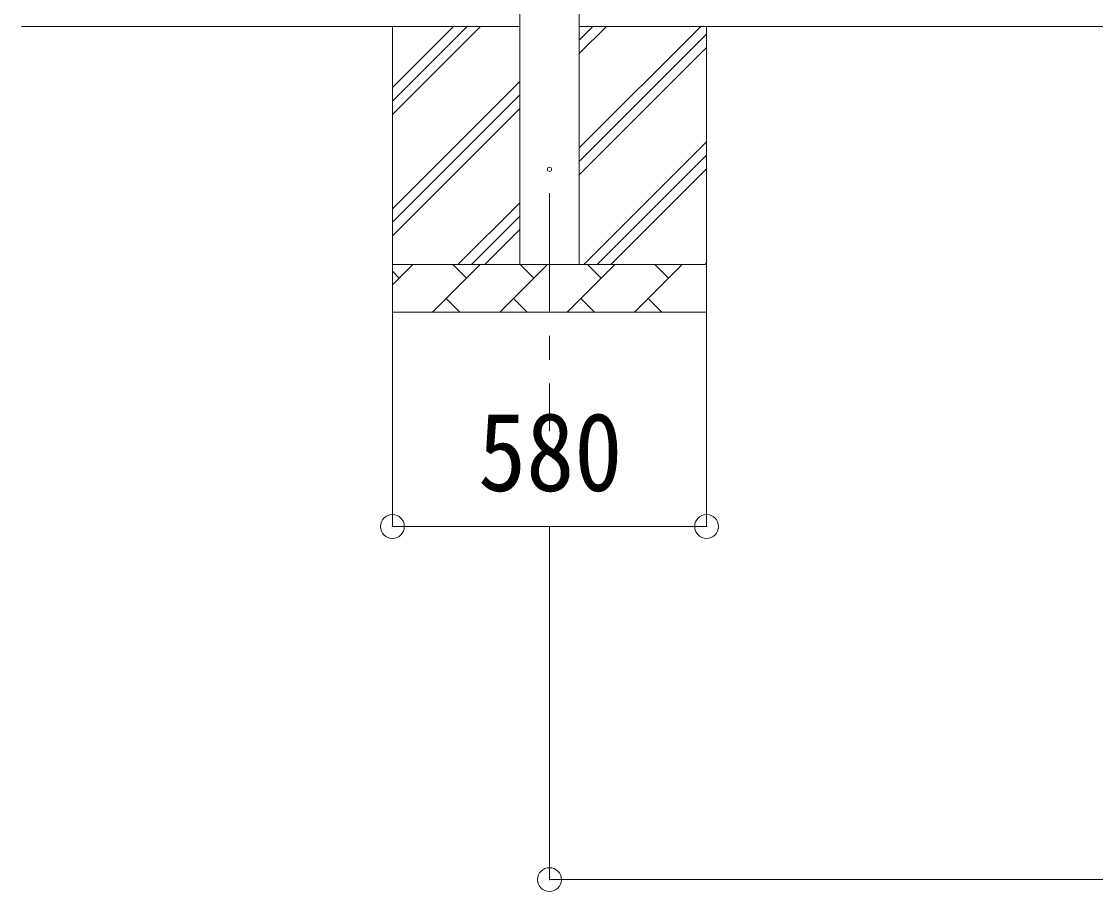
# Model space of a CAD drawing. Units: millimetres at full size, sheet at 1:50; some dimension numbers follow another scale. Extents: x -14053 to 14053, y -9700 to 9700.
# Drawn here: x -7998 to -5742, y -6767 to -4940 of the extents above; entities that cross this region are included whole.
import ezdxf
from ezdxf.enums import TextEntityAlignment as Align

# ---------------------------------------------------------------- set-up
doc = ezdxf.new("R2010")
doc.units = ezdxf.units.MM
doc.header["$LTSCALE"] = 50
doc.header["$PDMODE"] = 32
doc.header["$PDSIZE"] = 50
doc.linetypes.add('CHAIN1', pattern=[8, 5, -1, 1, -1])
for name, color, linetype, lineweight in [('0-0_0', 7, 'Continuous', 9), ('0-1_Defpoints', 4, 'Continuous', 9), ('0-6_PARTS1', 6, 'Continuous', 9)]:
    doc.layers.add(name, color=color, linetype=linetype, lineweight=lineweight)
doc.styles.add('ＭＳ ゴシック', font='')
doc.styles.get('ＭＳ ゴシック').set_extended_font_data('MS Gothic')

msp = doc.modelspace()

# ---------------------------------------------------------------- linework, layer by layer
at = {"layer": '0-0_0'}
for p, q in [((-6951.51, -4950.76), (-7998.07, -4950.76)), ((-7219.01, -4950.76), (-7219.01, -5550.76)), ((-7219.01, -5135.81), (-7033.96, -4950.76)), ((-7219.01, -5107.53), (-7062.24, -4950.76)), ((-7219.01, -5079.24), (-7090.53, -4950.76)), ((-4078.51, -4950.76), (-6826.51, -4950.76)), ((-6826.51, -5205.86), (-6571.41, -4950.76)), ((-6826.51, -5007.87), (-6769.4, -4950.76)), ((-6826.51, -4979.58), (-6797.69, -4950.76)), ((-6559.01, -4950.76), (-6559.01, -5550.76)), ((-6826.51, -5234.14), (-6559.01, -4966.64)), ((-6826.51, -5262.43), (-6559.01, -4994.93)), ((-7219.01, -5333.8), (-6951.51, -5066.3)), ((-7219.01, -5362.08), (-6951.51, -5094.58)), ((-7219.01, -5390.37), (-6951.51, -5122.87)), ((-6816.85, -5450.76), (-6559.01, -5192.92)), ((-6788.57, -5450.76), (-6559.01, -5221.2)), ((-6760.29, -5450.76), (-6559.01, -5249.48)), ((-7081.41, -5450.76), (-6951.51, -5320.86)), ((-7053.13, -5450.76), (-6951.51, -5349.14)), ((-7024.84, -5450.76), (-6951.51, -5377.43)), ((-7219.01, -5450.76), (-6559.01, -5450.76)), ((-7219.01, -5493.65), (-7176.12, -5450.76)), ((-7134.7, -5550.76), (-7034.7, -5450.76)), ((-7063.25, -5479.31), (-7091.8, -5450.76)), ((-6993.28, -5550.76), (-6893.28, -5450.76)), ((-6921.83, -5479.31), (-6950.38, -5450.76)), ((-6851.85, -5550.76), (-6751.85, -5450.76)), ((-6780.41, -5479.31), (-6808.96, -5450.76)), ((-6710.43, -5550.76), (-6610.43, -5450.76)), ((-6638.99, -5479.31), (-6667.54, -5450.76)), ((-6562.3, -5450.76), (-6559.01, -5447.47)), ((-7204.67, -5479.31), (-7219.01, -5464.97)), ((-7106.14, -5522.21), (-7077.59, -5550.76)), ((-6964.72, -5522.21), (-6936.17, -5550.76)), ((-6823.3, -5522.21), (-6794.75, -5550.76)), ((-6681.88, -5522.21), (-6653.33, -5550.76)), ((-6559.01, -5550.76), (-7219.01, -5550.76))]:
    msp.add_line(p, q, dxfattribs=at)
at = {"layer": '0-1_Defpoints'}
for p, q in [((-6951.51, -5450.76), (-6951.51, -2450.76)), ((-6826.51, -2450.76), (-6826.51, -5450.76))]:
    msp.add_line(p, q, dxfattribs=at)
at = {"layer": '0-1_Defpoints', "color": 7, "linetype": 'CHAIN1'}
msp.add_line((-6889.01, -5300.76), (-6889.01, -5800.76), dxfattribs=at)
at = {"layer": '0-1_Defpoints'}
msp.add_circle((-6889.01, -5250.76), 4.5, dxfattribs=at)
at = {"layer": '0-6_PARTS1'}
for p, q in [((-7219.01, -6000.82), (-7219.01, -5550.76)), ((-6559.01, -6000.82), (-6559.01, -5550.76)), ((-7219.01, -6000.82), (-6559.01, -6000.82)), ((-6889.01, -6742.41), (-6889.01, -6000.82)), ((-4016.01, -6742.41), (-6889.01, -6742.41))]:
    msp.add_line(p, q, dxfattribs=at)
for p in [(-7219.01, -6000.82), (-6559.01, -6000.82), (-6889.01, -6742.41)]:
    msp.add_point(p, dxfattribs=at)

# ---------------------------------------------------------------- texts
at = {"layer": '0-6_PARTS1', "color": 7, "style": 'ＭＳ ゴシック', "width": 0.9}
msp.add_text('580', height=165, dxfattribs=at).set_placement((-7039.01, -5975.82), align=Align.BOTTOM_LEFT)

doc.saveas('drawing.dxf')
